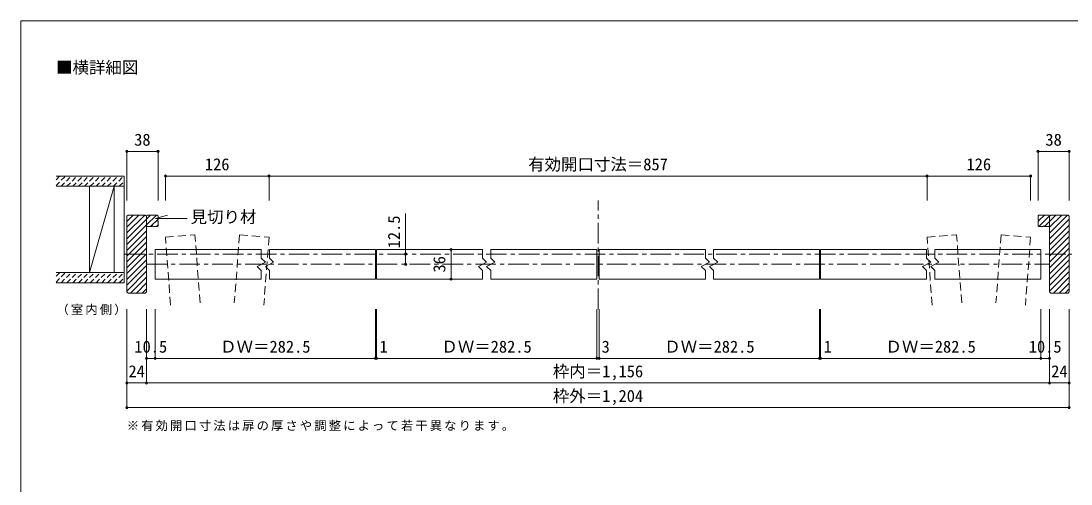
# Model space of a CAD drawing. Units: millimetres on the paper, with parts at other scales. Extents: x -197 to 281, y -138 to 137.
# Drawn here: x -197.2 to 58.2, y 24.2 to 137 of the extents above; entities that cross this region are included whole.
import ezdxf
from ezdxf.enums import TextEntityAlignment as Align

# ---------------------------------------------------------------- set-up
doc = ezdxf.new("R2010")
doc.units = ezdxf.units.MM
doc.header["$PDMODE"] = 32
doc.header["$PDSIZE"] = 0.5
for name, pattern in [('CHAIN1', [8, 5, -1, 1, -1]), ('DASHED1', [1.8, 1.2, -0.6]), ('DASHED2', [3, 2, -1])]:
    doc.linetypes.add(name, pattern=pattern)
for name, color, linetype, lineweight in [('0-1_通り芯', 4, 'CHAIN1', 9), ('0-3_仕上げ', 2, 'Continuous', 9), ('0-4_枠', 3, 'Continuous', 9), ('0-6_扉', 2, 'Continuous', 9), ('0-A_文字', 7, 'Continuous', 9), ('0-B_寸法', 7, 'Continuous', 9), ('0-C_ハッチ', 4, 'DASHED1', 9), ('1-A_文字', 7, 'Continuous', 9), ('F-0_補助線', 7, 'Continuous', 9)]:
    doc.layers.add(name, color=color, linetype=linetype, lineweight=lineweight)
doc.styles.add('ＭＳ ゴシック', font='')
doc.styles.get('ＭＳ ゴシック').set_extended_font_data('MS Gothic')

msp = doc.modelspace()

# ---------------------------------------------------------------- linework, layer by layer
at = {"layer": '0-1_通り芯'}
for p, q in [((-56.835, 66.85), (-56.835, 93.25)), ((-172.068, 80.25), (58.399, 80.25)), ((-166.668, 77.75), (52.999, 77.75))]:
    msp.add_line(p, q, dxfattribs=at)
at = {"layer": '0-3_仕上げ'}
for p, q in [((-188.667, 99.25), (-172.068, 99.25)), ((-188.667, 96.75), (-172.068, 96.75)), ((-180.568, 75.75), (-180.568, 96.75)), ((-174.568, 75.75), (-174.568, 96.75)), ((-188.667, 75.75), (-172.068, 75.75))]:
    msp.add_line(p, q, dxfattribs=at)
at = {"layer": '0-3_仕上げ', "color": 7}
msp.add_line((-174.568, 96.75), (-180.568, 75.75), dxfattribs=at)
at = {"layer": '0-3_仕上げ'}
msp.add_lwpolyline([(-188.667, 73.25), (-172.068, 73.25), (-172.068, 99.25)], dxfattribs=at)
at = {"layer": '0-4_枠'}
for p, q in [((-171.168, 89.75), (-171.468, 89.45)), ((-171.468, 89.45), (-171.468, 71.05)), ((-166.968, 89.75), (-171.168, 89.75)), ((-166.668, 89.45), (-166.968, 89.75)), ((-166.468, 89.75), (-166.668, 89.55)), ((-166.668, 71.05), (-166.668, 89.55)), ((52.799, 89.75), (52.999, 89.55)), ((52.999, 71.05), (52.999, 89.55)), ((57.499, 89.75), (57.799, 89.45)), ((57.799, 89.45), (57.799, 71.05)), ((52.799, 86.95), (52.999, 87.15))]:
    msp.add_line(p, q, dxfattribs=at)
for points in [[(-164.068, 88.35), (-163.868, 88.55), (-163.868, 89.55), (-164.068, 89.75), (-166.468, 89.75)], [(50.399, 88.35), (50.199, 88.55), (50.199, 89.55), (50.399, 89.75), (52.799, 89.75)], [(52.999, 89.45), (53.299, 89.75), (57.499, 89.75)], [(-166.668, 87.15), (-166.468, 86.95), (-165.468, 86.95), (-165.268, 87.15)], [(-165.268, 87.15), (-165.068, 86.95), (-164.068, 86.95), (-163.868, 87.15), (-163.868, 88.15), (-164.068, 88.35)], [(51.599, 87.15), (51.399, 86.95), (50.399, 86.95), (50.199, 87.15), (50.199, 88.15), (50.399, 88.35)], [(52.799, 86.95), (51.799, 86.95), (51.599, 87.15)], [(-171.468, 71.05), (-171.168, 70.75), (-166.968, 70.75), (-166.668, 71.05)], [(57.799, 71.05), (57.499, 70.75), (53.299, 70.75), (52.999, 71.05)]]:
    msp.add_lwpolyline(points, dxfattribs=at)
at = {"layer": '0-6_扉', "linetype": 'DASHED2'}
for p, q in [((-162.068, 84.381), (-154.889, 84.928)), ((-160.808, 67.822), (-162.068, 84.381)), ((-153.629, 68.368), (-154.889, 84.928)), ((-144.047, 84.928), (-145.307, 68.368)), ((-144.047, 84.928), (-136.868, 84.381)), ((-136.868, 84.381), (-138.128, 67.822)), ((23.199, 84.381), (30.378, 84.928)), ((24.458, 67.822), (23.199, 84.381)), ((31.638, 68.368), (30.378, 84.928)), ((41.219, 84.928), (39.96, 68.368)), ((41.219, 84.928), (48.399, 84.381)), ((48.399, 84.381), (47.139, 67.822))]:
    msp.add_line(p, q, dxfattribs=at)
at = {"layer": '0-6_扉', "color": 6}
for p, q in [((-164.568, 81.35), (-164.568, 74.15)), ((-164.568, 81.35), (-138.76, 81.35)), ((-136.76, 81.35), (-110.951, 81.35)), ((-110.951, 81.35), (-110.951, 74.15)), ((-110.751, 74.15), (-110.751, 81.35)), ((-110.751, 81.35), (-84.943, 81.35)), ((-82.943, 81.35), (-57.135, 81.35)), ((-57.135, 81.35), (-57.135, 74.15)), ((-56.535, 81.35), (-56.535, 74.15)), ((-56.535, 81.35), (-30.726, 81.35)), ((-28.726, 81.35), (-2.918, 81.35)), ((-2.918, 74.15), (-2.918, 81.35)), ((-2.718, 81.35), (-2.718, 74.15)), ((-2.718, 81.35), (23.09, 81.35)), ((25.09, 81.35), (50.899, 81.35)), ((50.899, 81.35), (50.899, 74.15)), ((-164.568, 74.15), (-138.76, 74.15)), ((-136.76, 74.15), (-110.951, 74.15)), ((-110.751, 74.15), (-84.943, 74.15)), ((-82.943, 74.15), (-57.135, 74.15)), ((-56.535, 74.15), (-30.726, 74.15)), ((-28.726, 74.15), (-2.918, 74.15)), ((-2.718, 74.15), (23.09, 74.15)), ((25.09, 74.15), (50.899, 74.15))]:
    msp.add_line(p, q, dxfattribs=at)
at = {"layer": '0-6_扉'}
for p, q in [((-138.76, 79.25), (-138.76, 81.35)), ((-136.76, 79.25), (-136.76, 81.35)), ((-84.943, 79.25), (-84.943, 81.35)), ((-82.943, 79.25), (-82.943, 81.35)), ((-30.726, 79.25), (-30.726, 81.35)), ((-29.726, 78.25), (-30.726, 79.25)), ((-28.726, 79.25), (-28.726, 81.35)), ((-27.726, 78.25), (-28.726, 79.25)), ((23.09, 79.25), (23.09, 81.35)), ((25.09, 79.25), (25.09, 81.35)), ((-31.726, 77.25), (-29.726, 78.25)), ((-30.726, 76.25), (-31.726, 77.25)), ((-29.726, 77.25), (-27.726, 78.25)), ((-28.726, 76.25), (-29.726, 77.25)), ((-138.76, 74.15), (-138.76, 76.25)), ((-136.76, 74.15), (-136.76, 76.25)), ((-84.943, 74.15), (-84.943, 76.25)), ((-82.943, 74.15), (-82.943, 76.25)), ((-30.726, 74.15), (-30.726, 76.25)), ((-28.726, 74.15), (-28.726, 76.25)), ((23.09, 74.15), (23.09, 76.25)), ((25.09, 74.15), (25.09, 76.25))]:
    msp.add_line(p, q, dxfattribs=at)
for points in [[(-138.76, 76.25), (-139.76, 77.25), (-137.76, 78.25), (-138.76, 79.25)], [(-136.76, 76.25), (-137.76, 77.25), (-135.76, 78.25), (-136.76, 79.25)], [(-84.943, 76.25), (-85.943, 77.25), (-83.943, 78.25), (-84.943, 79.25)], [(-82.943, 76.25), (-83.943, 77.25), (-81.943, 78.25), (-82.943, 79.25)], [(23.09, 76.25), (22.09, 77.25), (24.09, 78.25), (23.09, 79.25)], [(25.09, 76.25), (24.09, 77.25), (26.09, 78.25), (25.09, 79.25)]]:
    msp.add_lwpolyline(points, dxfattribs=at)
at = {"layer": '0-B_寸法', "color": 4}
for p, q in [((-171.468, 105.25), (-163.868, 105.25)), ((-171.468, 105.25), (-171.468, 93.25)), ((-163.868, 105.25), (-163.868, 93.25)), ((50.199, 105.25), (57.799, 105.25)), ((50.199, 105.25), (50.199, 93.25)), ((57.799, 105.25), (57.799, 93.25)), ((-136.868, 99.25), (-162.068, 99.25)), ((-162.068, 99.25), (-162.068, 93.25)), ((-136.868, 99.25), (-136.868, 93.25)), ((-136.868, 99.25), (-136.868, 93.25)), ((23.199, 99.25), (-136.868, 99.25)), ((48.399, 99.25), (23.199, 99.25)), ((23.199, 99.25), (23.199, 93.25)), ((48.399, 99.25), (48.399, 93.25)), ((-103.632, 90.098), (-103.632, 77.75)), ((-92.591, 81.35), (-92.591, 74.15)), ((-166.668, 54.85), (-166.668, 66.85)), ((-164.568, 54.85), (-164.568, 66.85)), ((-110.951, 54.85), (-110.951, 66.85)), ((-110.751, 54.85), (-110.751, 66.85)), ((-57.135, 54.85), (-57.135, 66.85)), ((-56.535, 54.85), (-56.535, 66.85)), ((-2.918, 54.85), (-2.918, 66.85)), ((-2.718, 54.85), (-2.718, 66.85)), ((50.899, 54.85), (50.899, 66.85)), ((52.999, 54.85), (52.999, 66.85)), ((-166.668, 54.85), (-164.568, 54.85)), ((-166.668, 48.85), (-166.668, 54.85)), ((-164.568, 54.85), (-110.951, 54.85)), ((-110.951, 54.85), (-110.751, 54.85)), ((-110.751, 54.85), (-57.135, 54.85)), ((-57.135, 54.85), (-56.535, 54.85)), ((-56.535, 54.85), (-2.918, 54.85)), ((-2.918, 54.85), (-2.718, 54.85)), ((-2.718, 54.85), (50.899, 54.85)), ((50.899, 54.85), (52.999, 54.85)), ((52.999, 48.85), (52.999, 54.85)), ((-171.468, 48.85), (-166.668, 48.85)), ((-166.668, 48.85), (52.999, 48.85)), ((52.999, 48.85), (57.799, 48.85)), ((-171.468, 42.85), (57.799, 42.85))]:
    msp.add_line(p, q, dxfattribs=at)
for points in [[(-171.468, 42.85), (-171.468, 48.85), (-171.468, 66.85)], [(57.799, 42.85), (57.799, 48.85), (57.799, 66.85)]]:
    msp.add_lwpolyline(points, dxfattribs=at)
at = {"layer": '0-B_寸法'}
for p in [(-171.468, 105.25), (-163.868, 105.25), (50.199, 105.25), (57.799, 105.25), (-162.068, 99.25), (-136.868, 99.25), (23.199, 99.25), (48.399, 99.25), (-103.632, 80.25), (-92.591, 81.35), (-103.632, 77.75), (-92.591, 74.15), (-166.668, 54.85), (-164.568, 54.85), (-110.951, 54.85), (-110.751, 54.85), (-57.135, 54.85), (-56.535, 54.85), (-2.918, 54.85), (-2.718, 54.85), (50.899, 54.85), (52.999, 54.85), (-171.468, 48.85), (-166.668, 48.85), (52.999, 48.85), (57.799, 48.85), (-171.468, 42.85), (57.799, 42.85)]:
    msp.add_point(p, dxfattribs=at)
at = {"layer": '0-C_ハッチ'}
for p, q in [((-188.667, 96.937), (-186.353, 99.25)), ((-188.667, 98.351), (-187.768, 99.25)), ((-187.439, 96.75), (-184.939, 99.25)), ((-186.025, 96.75), (-183.525, 99.25)), ((-184.611, 96.75), (-182.111, 99.25)), ((-183.197, 96.75), (-180.697, 99.25)), ((-181.782, 96.75), (-179.282, 99.25)), ((-180.368, 96.75), (-177.868, 99.25)), ((-178.954, 96.75), (-176.454, 99.25)), ((-177.54, 96.75), (-175.04, 99.25)), ((-176.126, 96.75), (-173.626, 99.25)), ((-174.711, 96.75), (-172.211, 99.25)), ((-173.297, 96.75), (-172.068, 97.979)), ((-188.667, 73.437), (-186.353, 75.75)), ((-188.667, 74.851), (-187.768, 75.75)), ((-187.439, 73.25), (-184.939, 75.75)), ((-186.025, 73.25), (-183.525, 75.75)), ((-184.611, 73.25), (-182.111, 75.75)), ((-183.197, 73.25), (-180.697, 75.75)), ((-181.782, 73.25), (-179.282, 75.75)), ((-180.368, 73.25), (-177.868, 75.75)), ((-178.954, 73.25), (-176.454, 75.75)), ((-177.54, 73.25), (-175.04, 75.75)), ((-176.126, 73.25), (-173.626, 75.75)), ((-174.711, 73.25), (-172.211, 75.75)), ((-173.297, 73.25), (-172.068, 74.479))]:
    msp.add_line(p, q, dxfattribs=at)
at = {"layer": '0-C_ハッチ', "linetype": 'Continuous'}
for p, q in [((-171.468, 85.383), (-167.101, 89.75)), ((-171.468, 86.797), (-168.515, 89.75)), ((-171.468, 88.212), (-169.93, 89.75)), ((-166.668, 87.355), (-164.273, 89.75)), ((-166.668, 88.769), (-165.687, 89.75)), ((50.371, 88.377), (51.744, 89.75)), ((50.379, 86.97), (52.979, 89.57)), ((52.999, 85.348), (57.401, 89.75)), ((52.999, 86.762), (55.987, 89.75)), ((52.999, 88.176), (54.573, 89.75)), ((-171.468, 83.969), (-166.668, 88.769)), ((-171.468, 82.555), (-166.668, 87.355)), ((-165.658, 86.95), (-163.868, 88.74)), ((-164.244, 86.95), (-163.868, 87.326)), ((51.786, 86.963), (52.999, 88.176)), ((52.999, 83.933), (57.799, 88.733)), ((52.999, 82.519), (57.799, 87.319)), ((-171.468, 81.14), (-166.668, 85.94)), ((-171.468, 79.726), (-166.668, 84.526)), ((52.999, 81.105), (57.799, 85.905)), ((52.999, 79.691), (57.799, 84.491)), ((-171.468, 78.312), (-166.668, 83.112)), ((52.999, 78.276), (57.799, 83.076)), ((-171.468, 76.898), (-166.668, 81.698)), ((-171.468, 75.484), (-166.668, 80.284)), ((52.999, 76.862), (57.799, 81.662)), ((52.999, 75.448), (57.799, 80.248)), ((-171.468, 74.069), (-166.668, 78.869)), ((-171.468, 72.655), (-166.668, 77.455)), ((52.999, 74.034), (57.799, 78.834)), ((52.999, 72.62), (57.799, 77.42)), ((-171.468, 71.241), (-166.668, 76.041)), ((-170.545, 70.75), (-166.668, 74.627)), ((52.999, 71.205), (57.799, 76.005)), ((53.957, 70.75), (57.799, 74.591)), ((-169.131, 70.75), (-166.668, 73.213)), ((-167.716, 70.75), (-166.668, 71.798)), ((55.372, 70.75), (57.799, 73.177)), ((56.786, 70.75), (57.799, 71.763))]:
    msp.add_line(p, q, dxfattribs=at)
at = {"layer": '1-A_文字'}
for q in [(-161.583, 89.701), (-156.767, 88.925)]:
    msp.add_line((-164.481, 88.925), q, dxfattribs=at)
at = {"layer": 'F-0_補助線', "color": 3, "lineweight": 18}
msp.add_lwpolyline([(-197.2, 137), (197.8, 137), (197.8, -138), (-197.2, -138)], close=True, dxfattribs=at)

# ---------------------------------------------------------------- texts
at = {"layer": '0-A_文字', "style": 'ＭＳ ゴシック'}
msp.add_text('■横詳細図', height=2.933, dxfattribs=at).set_placement((-188.667, 123.333), align=Align.BOTTOM_LEFT)
at = {"layer": '0-A_文字', "char_height": 2.199, "attachment_point": 7, "style": 'ＭＳ ゴシック'}
for s, insert in [('\\T1.17;（室内側）', (-188.567, 65.35)), ('\\T1.17;※有効開口寸法は扉の厚さや調整によって若干異なります。', (-171.468, 37.111))]:
    msp.add_mtext(s, dxfattribs=dict(at, insert=insert))
at = {"layer": '0-B_寸法', "style": 'ＭＳ ゴシック'}
for s, p in [('38', (-169.668, 105.75)), ('38', (51.999, 105.75)), ('126', (-152.468, 99.75)), ('有効開口寸法＝857', (-73.835, 99.75)), ('126', (32.799, 99.75)), ('10.5', (-169.618, 55.35)), ('ＤＷ＝282.5', (-148.76, 55.35)), ('1', (-109.98, 55.35)), ('ＤＷ＝282.5', (-94.943, 55.35)), ('3', (-55.963, 55.35)), ('ＤＷ＝282.5', (-40.726, 55.35)), ('1', (-1.947, 55.35)), ('ＤＷ＝282.5', (13.09, 55.35)), ('10.5', (47.949, 55.35)), ('24', (-171.068, 49.35)), ('枠内＝1,156', (-67.835, 49.35)), ('24', (53.399, 49.35)), ('枠外＝1,204', (-67.835, 43.35))]:
    msp.add_text(s, height=2.933, dxfattribs=at).set_placement(p, align=Align.BOTTOM_LEFT)
for s, p in [('12.5', (-104.132, 81.648)), ('36', (-93.091, 75.75))]:
    msp.add_text(s, height=2.933, rotation=90, dxfattribs=at).set_placement(p, align=Align.BOTTOM_LEFT)
at = {"layer": '1-A_文字', "style": 'ＭＳ ゴシック'}
msp.add_text('見切り材', height=2.933, dxfattribs=at).set_placement((-155.938, 86.961), align=Align.BOTTOM_LEFT)

doc.saveas('drawing.dxf')
